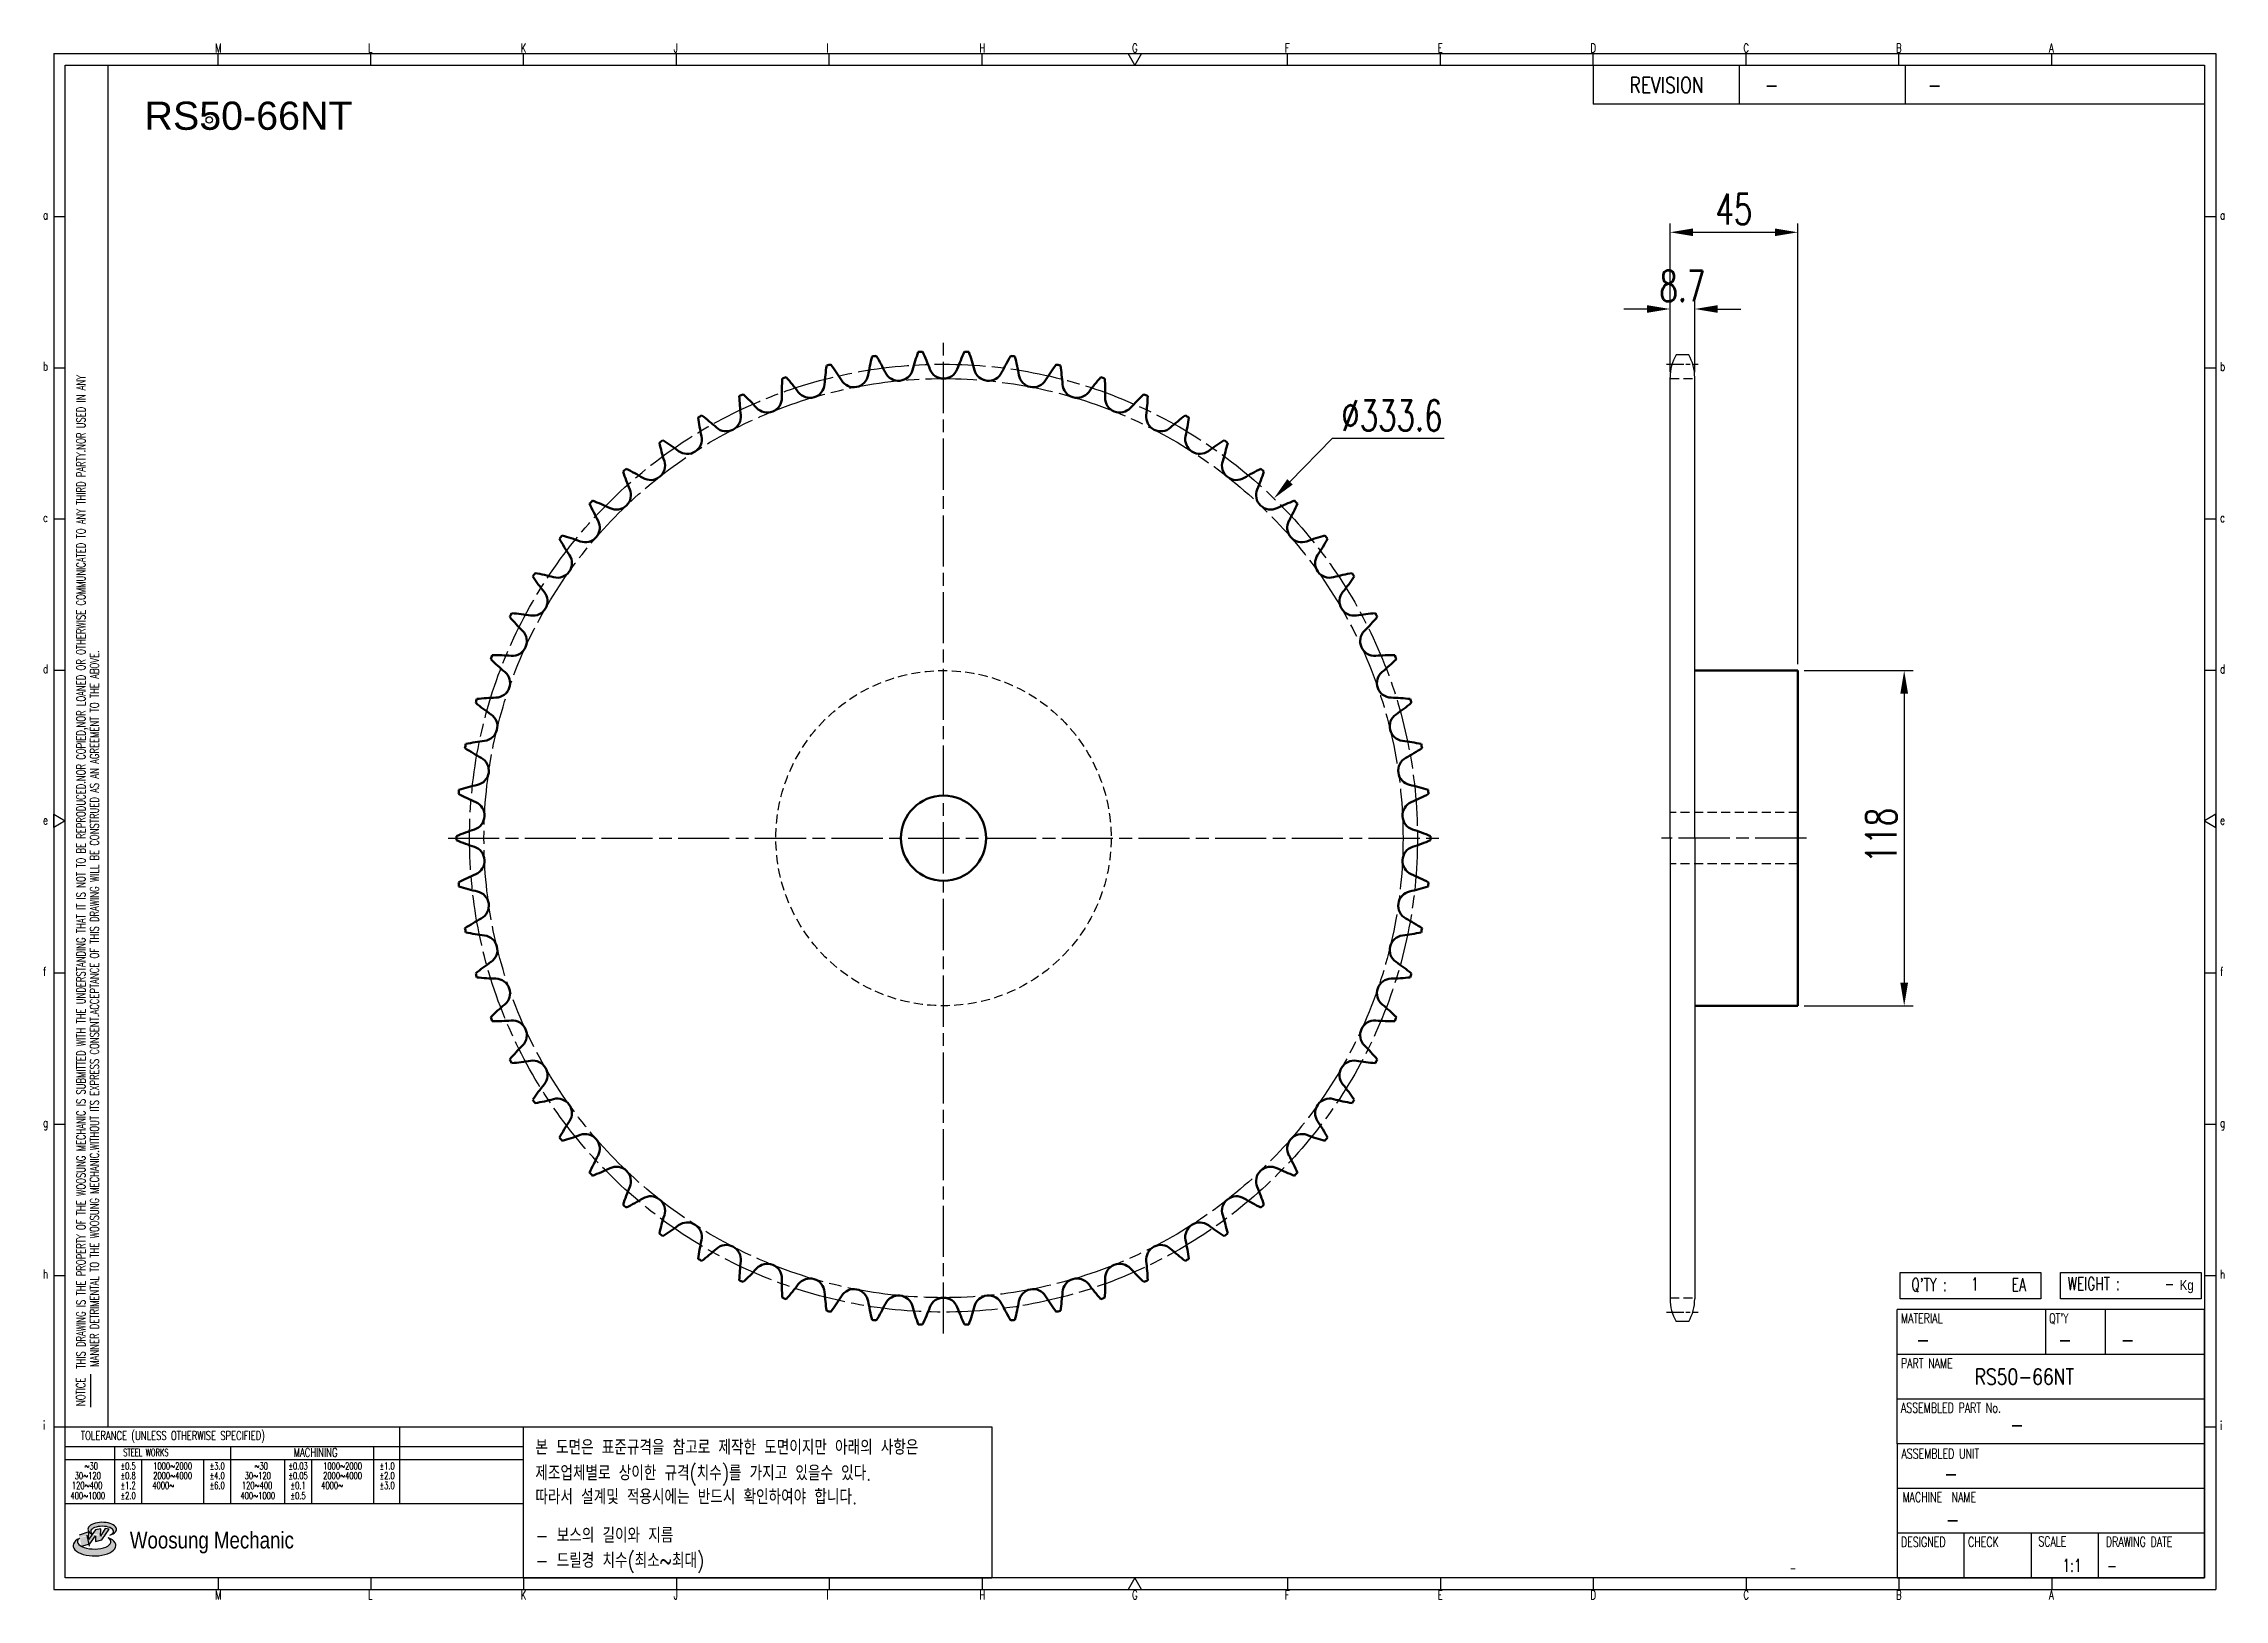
# Model space of a CAD drawing. Header units: millimetres. Extents: x 8306 to 9073, y 4748 to 5296.
import ezdxf
from ezdxf.enums import TextEntityAlignment as Align

# ---------------------------------------------------------------- set-up
doc = ezdxf.new("R2010")
doc.units = ezdxf.units.MM
for name, pattern in [('AM_ISO08W050', [18, 12, -1.5, 3, -1.5]), ('AM_ISO08W050x2', [9, 6, -0.75, 1.5, -0.75]), ('HIDDEN', [9.525, 6.35, -3.175])]:
    doc.linetypes.add(name, pattern=pattern)
for name, color, linetype, lineweight in [('20', 7, 'Continuous', 50), ('22', 30, 'AM_ISO08W050', 25), ('23', 40, 'AM_ISO08W050', 25), ('VIS', 7, 'Continuous', 50)]:
    doc.layers.add(name, color=color, linetype=linetype, lineweight=lineweight)
for name, color, linetype in [('HL', 2, 'HIDDEN'), ('S-DIM', 7, 'Continuous'), ('TITLE', 7, 'Continuous'), ('도면레이아웃', 7, 'Continuous')]:
    doc.layers.add(name, color=color, linetype=linetype)
doc.styles.add('HAN', font='ROMANS.shx', dxfattribs={"width": 0.7, "bigfont": 'whgtxt.shx'})
doc.styles.add('HKD_ST2', font='romans.shx', dxfattribs={"width": 0.7, "height": 4, "bigfont": '@extfont2.shx'})
doc.styles.add('HSG', font='SIMPLEX.shx', dxfattribs={"width": 0.7, "bigfont": 'HSG.shx'})
doc.styles.add('ROMANS', font='romans.shx', dxfattribs={"width": 0.7, "bigfont": 'whgtxt.shx'})
doc.styles.add('SLDTEXTSTYLE4', font='arial.ttf', dxfattribs={"width": 0.8})
doc.styles.get("Standard").update_dxf_attribs({"font": 'arial.ttf'})
doc.dimstyles.new('APP23', dxfattribs={"dimscale": 4.5, "dimtxt": 2.4, "dimasz": 1.8, "dimexe": 0.7, "dimexo": 0.5, "dimgap": 0.6, "dimtad": 1, "dimtoh": 1, "dimdec": 1, "dimrnd": 0.01, "dimzin": 9, "dimdsep": 46, "dimtxsty": 'HSG', "dimcen": 0, "dimclrd": 1, "dimclre": 1, "dimclrt": 256, "dimazin": 2, "dimtp": 1, "dimtm": 1, "dimtfac": 0.5, "dimtdec": 1, "dimtix": 1, "dimtofl": 0, "dimtmove": 0, "dimatfit": 3, "dimfxl": 0, "dimtvp": 1, "dimtolj": 2, "dimlwd": -1, "dimlwe": -1, "dimarcsym": 0})

# ---------------------------------------------------------------- blocks, each defined once
blk = doc.blocks.new('SUYWSHJH')
at = {"layer": '도면레이아웃'}
h = blk.add_hatch(color=10, dxfattribs=at)
h.paths.add_polyline_path([(1.544, 35.177), (1.554, 34.966), (1.779, 35.034), (2.054, 35.422), (1.908, 35.446), (1.728, 35.167), (1.741, 35.439), (1.547, 35.405), (1.292, 35.041), (1.295, 35.33), (0.943, 35.208), (1.03, 34.8), (1.336, 34.885)])
edge = h.paths.add_edge_path()
edge.add_ellipse((1.795, 35.421), major_axis=(-0.53, 0), ratio=0.487785, start_angle=122.36065, end_angle=403.39574)
edge.add_line((1.411, 35.244), (1.419, 35.261))
edge.add_ellipse((1.798, 35.344), major_axis=(-0.423, 0), ratio=0.444396, start_angle=131.58977, end_angle=386.19408, ccw=False)
edge = h.paths.add_edge_path()
edge.add_ellipse((1.512, 34.815), major_axis=(-0.793, 0), ratio=0.480113, start_angle=314.67633, end_angle=590.85213)
edge.add_ellipse((1.501, 34.958), major_axis=(-0.62, 0), ratio=0.43311, start_angle=331.7024, end_angle=574.42495, ccw=False)
for p, q in [((0, 90.118), (80.15, 90.118)), ((0, 90.118), (0, 33.191)), ((6.089, 89.693), (6.089, 90.118)), ((11.753, 89.693), (11.753, 90.118)), ((17.418, 89.693), (17.418, 90.118)), ((23.082, 89.693), (23.082, 90.118)), ((28.746, 89.693), (28.746, 90.118)), ((34.411, 89.693), (34.411, 90.118)), ((45.739, 89.693), (45.739, 90.118)), ((51.404, 89.693), (51.404, 90.118)), ((57.068, 89.693), (57.068, 90.118)), ((62.732, 89.693), (62.732, 90.118)), ((68.397, 89.693), (68.397, 90.118)), ((74.061, 89.693), (74.061, 90.118)), ((80.15, 90.118), (80.15, 33.191)), ((0, 84.085), (0.425, 84.085)), ((79.725, 84.085), (80.15, 84.085)), ((0, 78.478), (0.425, 78.478)), ((79.725, 78.478), (80.15, 78.478)), ((0, 72.87), (0.425, 72.87)), ((79.725, 72.87), (80.15, 72.87)), ((0, 67.262), (0.425, 67.262)), ((79.725, 67.262), (80.15, 67.262)), ((0, 56.047), (0.425, 56.047)), ((79.725, 56.047), (80.15, 56.047)), ((0, 50.439), (0.425, 50.439)), ((79.725, 50.439), (80.15, 50.439)), ((0, 44.832), (0.425, 44.832)), ((79.725, 44.832), (80.15, 44.832)), ((1.377, 39.947), (1.377, 41.174)), ((0, 39.224), (0.425, 39.224)), ((79.725, 39.224), (80.15, 39.224)), ((0, 33.191), (80.15, 33.191)), ((6.089, 33.616), (6.089, 33.191)), ((11.753, 33.616), (11.753, 33.191)), ((17.418, 33.616), (17.418, 33.191)), ((23.082, 33.616), (23.082, 33.191)), ((28.746, 33.616), (28.746, 33.191)), ((34.411, 33.616), (34.411, 33.191)), ((45.739, 33.616), (45.739, 33.191)), ((51.404, 33.616), (51.404, 33.191)), ((57.068, 33.616), (57.068, 33.191)), ((62.732, 33.616), (62.732, 33.191)), ((68.397, 33.616), (68.397, 33.191)), ((74.061, 33.616), (74.061, 33.191))]:
    blk.add_line(p, q)
at = {"color": 2}
for p, q in [((2.017, 39.224), (2.017, 89.693)), ((0.425, 39.224), (17.418, 39.224)), ((12.816, 39.224), (12.816, 36.382)), ((17.418, 33.616), (17.418, 39.224)), ((0.425, 38.487), (17.418, 38.487)), ((0.425, 38.012), (17.418, 38.012)), ((2.257, 38.487), (2.257, 36.382)), ((3.257, 38.012), (3.257, 36.382)), ((5.557, 38.012), (5.557, 36.382)), ((6.557, 38.5), (6.557, 36.382)), ((8.557, 38.012), (8.557, 36.382)), ((9.557, 38.026), (9.557, 36.382)), ((11.857, 38.487), (11.857, 36.382)), ((0.425, 36.382), (17.418, 36.382))]:
    blk.add_line(p, q, dxfattribs=at)
at = {"color": 6, "ltscale": 0.5}
for p, q in [((57.068, 89.693), (57.068, 88.246)), ((62.47, 89.693), (62.47, 88.246)), ((68.635, 89.693), (68.635, 88.246)), ((79.725, 88.246), (57.068, 88.246)), ((68.336, 38.59), (68.336, 43.563)), ((79.725, 43.563), (68.336, 43.563)), ((73.827, 43.563), (73.827, 41.905)), ((76.037, 43.563), (76.037, 41.905)), ((79.725, 38.59), (79.725, 43.563)), ((79.725, 41.905), (68.336, 41.905)), ((79.725, 40.248), (68.336, 40.248)), ((68.336, 38.59), (68.336, 33.616)), ((79.725, 38.59), (68.336, 38.59)), ((79.725, 33.616), (79.725, 38.59)), ((79.725, 36.932), (68.336, 36.932)), ((79.725, 35.274), (68.336, 35.274)), ((70.822, 33.616), (70.822, 35.274)), ((73.309, 33.616), (73.309, 35.274)), ((75.796, 33.616), (75.796, 35.274)), ((68.336, 33.616), (79.725, 33.616))]:
    blk.add_line(p, q, dxfattribs=at)
for points in [[(40.075, 89.693), (39.83, 90.118), (40.32, 90.118)], [(0.425, 89.693), (79.725, 89.693), (79.725, 33.616), (0.425, 33.616)], [(0.425, 61.679), (0, 61.433), (0, 61.924)], [(79.725, 61.679), (80.15, 61.433), (80.15, 61.924)], [(40.075, 33.616), (39.83, 33.191), (40.32, 33.191)]]:
    blk.add_lwpolyline(points, close=True)
at = {"layer": 'TITLE', "color": 20}
for p, q in [((68.449, 43.961), (68.449, 44.936)), ((68.449, 44.936), (73.654, 44.936)), ((73.654, 44.936), (73.654, 43.961)), ((74.39, 43.961), (74.39, 44.936)), ((74.39, 44.936), (79.595, 44.936)), ((79.595, 44.936), (79.595, 43.961)), ((73.654, 43.961), (68.449, 43.961)), ((79.595, 43.961), (74.39, 43.961))]:
    blk.add_line(p, q, dxfattribs=at)
at = {"layer": '도면레이아웃'}
for p, q in [((1.295, 35.33), (0.943, 35.208)), ((1.03, 34.8), (1.336, 34.885)), ((1.224, 35.208), (1.311, 34.8)), ((1.224, 35.208), (1.224, 35.208)), ((1.547, 35.405), (1.292, 35.041)), ((1.292, 35.041), (1.295, 35.33)), ((1.336, 34.885), (1.544, 35.177)), ((1.419, 35.261), (1.411, 35.244)), ((1.544, 35.177), (1.554, 34.966)), ((1.741, 35.439), (1.547, 35.405)), ((1.554, 34.966), (1.779, 35.034)), ((1.908, 35.446), (1.728, 35.167)), ((1.728, 35.167), (1.741, 35.439)), ((1.779, 35.034), (2.054, 35.422)), ((2.054, 35.422), (1.908, 35.446))]:
    blk.add_line(p, q, dxfattribs=at)
for centre, major_axis, ratio, start_param, end_param in [((1.795, 35.421), (-0.53, 0), 0.487785, 2.135596, 7.040584), ((1.512, 34.815), (-0.793, 0), 0.480113, 5.492138, 10.312315), ((1.501, 34.958), (-0.62, 0), 0.43311, 5.789299, 10.025607), ((1.798, 35.344), (-0.423, 0), 0.444396, 2.296675, 6.740358)]:
    blk.add_ellipse(centre, major_axis=major_axis, ratio=ratio, start_param=start_param, end_param=end_param, dxfattribs=at)
at = {"color": 4, "style": 'HKD_ST2', "width": 0.7}
for s, p in [('M', (5.988, 90.164)), ('L', (11.652, 90.164)), ('K', (17.316, 90.164)), ('J', (22.981, 90.164)), ('I', (28.645, 90.164)), ('H', (34.309, 90.164)), ('G', (39.974, 90.164)), ('F', (45.638, 90.164)), ('E', (51.302, 90.164)), ('D', (56.967, 90.164)), ('C', (62.631, 90.164)), ('B', (68.295, 90.164)), ('A', (73.96, 90.164)), ('a', (-0.395, 83.976)), ('a', (80.305, 83.97)), ('b', (-0.395, 78.368)), ('b', (80.305, 78.362)), ('c', (-0.395, 72.76)), ('c', (80.305, 72.754)), ('d', (-0.395, 67.153)), ('d', (80.305, 67.147)), ('e', (-0.395, 61.545)), ('e', (80.305, 61.539)), ('f', (-0.395, 55.937)), ('f', (80.305, 55.931)), ('g', (-0.395, 50.33)), ('g', (80.305, 50.324)), ('h', (-0.395, 44.722)), ('h', (80.305, 44.716)), ('i', (-0.395, 39.114)), ('i', (80.305, 39.108)), ('M', (5.988, 32.824)), ('L', (11.652, 32.824)), ('K', (17.316, 32.824)), ('J', (22.981, 32.824)), ('I', (28.645, 32.824)), ('H', (34.309, 32.824)), ('G', (39.974, 32.824)), ('F', (45.638, 32.824)), ('E', (51.302, 32.824)), ('D', (56.967, 32.824)), ('C', (62.631, 32.824)), ('B', (68.295, 32.824)), ('A', (73.96, 32.824))]:
    blk.add_text(s, height=0.326, dxfattribs=at).set_placement(p)
for s, height, style, width, p in [('REVISION', 0.5806, 'HAN', 0.8, (58.415, 88.664)), ('-', 0.581, 'HAN', 0.8, (63.426, 88.664)), ('-', 0.581, 'HAN', 0.8, (69.468, 88.664)), ("Q'TY : ", 0.4746, 'HKD_ST2', 0.7, (68.857, 44.253)), ('1', 0.475, 'HKD_ST2', 0.7, (71.071, 44.275)), ('EA', 0.4746, 'HKD_ST2', 0.7, (72.578, 44.253)), ('WEIGHT : ', 0.4746, 'HKD_ST2', 0.7, (74.65, 44.286)), ('-', 0.581, 'HAN', 0.8, (69.029, 42.157)), ('-', 0.581, 'HAN', 0.8, (74.289, 42.157)), ('-', 0.581, 'HAN', 0.8, (76.623, 42.157)), ('-', 0.581, 'HAN', 0.8, (72.515, 39.013)), ('-', 0.581, 'HAN', 0.8, (70.067, 37.189)), ('-', 0.581, 'HAN', 0.8, (70.126, 35.48)), ('1:1', 0.4746, 'HKD_ST2', 0.7, (74.458, 33.848)), ('-', 0.475, 'HKD_ST2', 0.7, (76.112, 33.837))]:
    blk.add_text(s, height=height, dxfattribs=dict(style=style, width=width)).set_placement(p)
at = {"color": 6, "style": 'HKD_ST2', "width": 0.7}
for s, p in [(' THIS DRAWING IS THE PROPERTY OF THE WOOSUNG MECHANIC IS SUBMITTED WITH THE UNDERSTANDING THAT IT IS NOT TO BE REPRODUCED.NOR COPIED,NOR LOANED OR OTHERWISE COMMUNICATED TO ANY THIRD PARTY.NOR USED IN ANY', (1.173, 41.217)), ('MANNER DETRIMENTAL TO THE WOOSUNG MECHANIC.WITHOUT ITS EXPRESS CONSENT.ACCEPTANCE OF THIS DRAWING WILL BE CONSTRUED AS AN AGREEMENT TO THE ABOVE.', (1.672, 41.447))]:
    blk.add_text(s, height=0.326266, rotation=90, dxfattribs=at).set_placement(p)
at = {"style": 'HKD_ST2', "width": 0.7}
blk.add_text('-', height=0.475, dxfattribs=at).set_placement((78.613, 44.286), align=Align.RIGHT)
at = {"color": 4, "style": 'HKD_ST2', "width": 0.7}
for s, height, p in [('MATERIAL', 0.3651, (68.474, 43.425)), ("QT'Y", 0.3651, (73.965, 43.425)), ('PART NAME', 0.3651, (68.474, 41.756)), ('ASSEMBLED PART No.', 0.36511, (68.474, 40.109)), ('ASSEMBLED UNIT', 0.36511, (68.49, 38.408)), ('MACHINE  NAME', 0.36511, (68.532, 36.794)), ('DESIGNED', 0.3651, (68.474, 35.136)), ('CHECK', 0.3651, (70.961, 35.136)), ('SCALE', 0.3651, (73.566, 35.153)), ('DRAWING DATE', 0.36511, (76.071, 35.141))]:
    blk.add_text(s, height=height, dxfattribs=at).set_placement(p, align=Align.TOP_LEFT)
at = {"style": 'HKD_ST2', "width": 0.7}
blk.add_text('NOTICE', height=0.3263, rotation=90, dxfattribs=at).set_placement((1.163, 39.988))
for s, height, style, width, p in [('TOLERANCE (UNLESS OTHERWISE SPECIFIED)', 0.32627, 'HKD_ST2', 0.7, (4.417, 38.896)), ('-', 0.326, 'ROMANS', 0.65, (64.469, 33.975))]:
    blk.add_text(s, height=height, dxfattribs=dict(style=style, width=width)).set_placement(p, align=Align.MIDDLE_CENTER)
at = {"color": 4, "style": 'HKD_ST2', "width": 0.7}
for s, height, p in [('STEEL WORKS', 0.26101, (3.416, 38.268)), ('MACHINING', 0.3263, (9.707, 38.27)), ('%%P0.5', 0.261, (2.757, 37.762)), ('%%P0.8', 0.261, (2.757, 37.411)), ('%%P3.0', 0.261, (6.057, 37.762)), ('%%P4.0', 0.261, (6.057, 37.411)), ('%%P0.03', 0.261, (9.057, 37.762)), ('%%P0.05', 0.261, (9.057, 37.411)), ('%%P1.0', 0.261, (12.357, 37.762)), ('%%P2.0', 0.261, (12.357, 37.411)), ('%%P1.2', 0.261, (2.757, 37.045)), ('%%P2.0', 0.261, (2.757, 36.67)), ('%%P6.0', 0.261, (6.057, 37.045)), ('%%P0.1', 0.261, (9.057, 37.045)), ('%%P0.5', 0.261, (9.057, 36.67)), ('%%P3.0', 0.261, (12.357, 37.045))]:
    blk.add_text(s, height=height, dxfattribs=at).set_placement(p, align=Align.MIDDLE)
for s, height, p in [('30%%126120', 0.261, (1.263, 37.411)), ('%%12630', 0.261, (1.389, 37.762)), ('2000%%1264000', 0.26101, (4.407, 37.411)), ('1000%%1262000', 0.26101, (4.407, 37.762)), ('30%%126120', 0.261, (7.563, 37.411)), ('%%12630', 0.261, (7.689, 37.762)), ('2000%%1264000', 0.26101, (10.707, 37.411)), ('1000%%1262000', 0.26101, (10.707, 37.762)), ('400%%1261000', 0.26101, (1.263, 36.67)), ('120%%126400', 0.26101, (1.237, 37.045)), ('4000%%126', 0.261, (4.061, 37.045)), ('400%%1261000', 0.26101, (7.563, 36.67)), ('120%%126400', 0.26101, (7.537, 37.045)), ('4000%%126', 0.261, (10.321, 37.045))]:
    blk.add_text(s, height=height, dxfattribs=at).set_placement(p, align=Align.MIDDLE_CENTER)
at = {"color": 1, "style": 'SLDTEXTSTYLE4', "width": 0.8}
blk.add_text('Woosung Mechanic', height=0.61957, dxfattribs=at).set_placement((2.822, 34.711))
at = {"layer": 'TITLE', "width": 0.8}
blk.add_text('Kg', height=0.3789, dxfattribs=at).set_placement((78.807, 44.286))
blk = doc.blocks.new('*D2')
at = {"layer": 'Defpoints', "color": 0, "transparency": 16777216}
for p in [(8738.92, 5135.78), (8506.32, 4896.6)]:
    blk.add_point(p, dxfattribs=at)
at = {"layer": 'S-DIM', "color": 1, "transparency": 16777216}
for p, q in [((8759.4, 5156.84), (8744.57, 5141.59)), ((8798.82, 5156.84), (8759.4, 5156.84))]:
    blk.add_line(p, q, dxfattribs=at)
blk.add_solid([(8743.6, 5142.53), (8745.54, 5140.65), (8738.92, 5135.78)], dxfattribs=at)
at = {"layer": 'S-DIM', "transparency": 16777216, "insert": (8780.46, 5164.94), "char_height": 10.8, "attachment_point": 5, "style": 'HSG'}
blk.add_mtext('\\A2;∅333.6', dxfattribs=at)
blk = doc.blocks.new('*D3')
at = {"layer": 'Defpoints', "color": 0, "transparency": 16777216}
for p in [(8887.03, 5202.43), (8878.33, 5177.92), (8887.03, 5177.92)]:
    blk.add_point(p, dxfattribs=at)
at = {"layer": 'S-DIM', "color": 1, "transparency": 16777216}
for p, q in [((8878.33, 5180.17), (8878.33, 5205.58)), ((8887.03, 5180.17), (8887.03, 5205.58)), ((8870.23, 5202.43), (8862.13, 5202.43)), ((8895.13, 5202.43), (8903.23, 5202.43))]:
    blk.add_line(p, q, dxfattribs=at)
for points in [[(8870.23, 5203.78), (8870.23, 5201.08), (8878.33, 5202.43)], [(8895.13, 5203.78), (8895.13, 5201.08), (8887.03, 5202.43)]]:
    blk.add_solid(points, dxfattribs=at)
at = {"layer": 'S-DIM', "transparency": 16777216, "insert": (8882.68, 5210.53), "char_height": 10.8, "attachment_point": 5, "style": 'HSG'}
blk.add_mtext('\\A2;8.7', dxfattribs=at)
blk = doc.blocks.new('*D4')
at = {"layer": 'Defpoints', "color": 0, "transparency": 16777216}
for p in [(8923.33, 5229.43), (8878.33, 5177.92), (8923.33, 5075.19)]:
    blk.add_point(p, dxfattribs=at)
at = {"layer": 'S-DIM', "color": 1, "transparency": 16777216}
for p, q in [((8878.33, 5180.17), (8878.33, 5232.58)), ((8886.43, 5229.43), (8915.23, 5229.43)), ((8923.33, 5077.44), (8923.33, 5232.58))]:
    blk.add_line(p, q, dxfattribs=at)
for points in [[(8886.43, 5230.78), (8886.43, 5228.08), (8878.33, 5229.43)], [(8915.23, 5230.78), (8915.23, 5228.08), (8923.33, 5229.43)]]:
    blk.add_solid(points, dxfattribs=at)
at = {"layer": 'S-DIM', "transparency": 16777216, "insert": (8900.83, 5237.53), "char_height": 10.8, "attachment_point": 5, "style": 'HSG'}
blk.add_mtext('\\A2;45', dxfattribs=at)
blk = doc.blocks.new('*D5')
at = {"layer": 'Defpoints', "color": 0, "transparency": 16777216}
for p in [(8923.33, 5075.19), (8923.33, 4957.19), (8960.76, 4957.19)]:
    blk.add_point(p, dxfattribs=at)
at = {"layer": 'S-DIM', "color": 1, "transparency": 16777216}
for p, q in [((8925.58, 5075.19), (8963.91, 5075.19)), ((8960.76, 5067.09), (8960.76, 4965.29)), ((8925.58, 4957.19), (8963.91, 4957.19))]:
    blk.add_line(p, q, dxfattribs=at)
for points in [[(8959.41, 5067.09), (8962.11, 5067.09), (8960.76, 5075.19)], [(8959.41, 4965.29), (8962.11, 4965.29), (8960.76, 4957.19)]]:
    blk.add_solid(points, dxfattribs=at)
at = {"layer": 'S-DIM', "transparency": 16777216, "insert": (8952.66, 5017.13), "char_height": 10.8, "attachment_point": 5, "rotation": 90, "style": 'HSG'}
blk.add_mtext('\\A2;118', dxfattribs=at)

msp = doc.modelspace()

# ---------------------------------------------------------------- linework, layer by layer
for p, q in [((8884.91, 5186.32), (8880.46, 5186.32)), ((8878.33, 5016.19), (8878.33, 5178.38)), ((8887.03, 5016.19), (8887.03, 5178.38)), ((8878.33, 5016.19), (8878.33, 4854)), ((8887.03, 5016.19), (8887.03, 4854)), ((8884.91, 4846.06), (8880.46, 4846.06))]:
    msp.add_line(p, q)
at = {"color": 4}
msp.add_lwpolyline([(8474.83, 4809.04), (8639.67, 4809.04), (8639.67, 4755.79), (8474.83, 4755.79)], close=True, dxfattribs=at)
msp.add_circle((8364.19, 5268.96), 1.15)
for centre, start, end in [((8894.21, 5178.38), 150, 180), ((8871.16, 5178.38), 0, 30), ((8894.21, 4854), 180, 210), ((8871.16, 4854), 330, 0)]:
    msp.add_arc(centre, 15.87, start, end)
at = {"layer": '20'}
msp.add_circle((8622.62, 5016.19), 15, dxfattribs=at)
for centre, radius, start, end in [((8663.4, 5169.67), 82.91, 171.04515, 175.68182), ((8622.62, 5016.19), 171.39, 103.39067, 103.88206), ((8516.05, 5133.93), 82.91, 31.59091, 36.22757), ((8677.8, 5165.1), 82.91, 165.59061, 170.22727), ((8622.62, 5016.19), 171.39, 97.93612, 98.42751), ((8527.73, 5143.52), 82.91, 26.13636, 30.77303), ((8691.71, 5159.18), 82.91, 160.13606, 164.77273), ((8622.62, 5016.19), 171.39, 92.48158, 92.97297), ((8540.26, 5151.97), 82.91, 20.68182, 25.31848), ((8622.62, 5183.06), 5.13, 200.68182, 339.31818), ((8704.99, 5151.97), 82.91, 154.68152, 159.31818), ((8622.62, 5016.19), 171.39, 87.02703, 87.51842), ((8553.54, 5159.18), 82.91, 15.22727, 19.86394), ((8717.52, 5143.52), 82.91, 149.22697, 153.86364), ((8622.62, 5016.19), 171.39, 81.57249, 82.06388), ((8567.44, 5165.1), 82.91, 9.77273, 14.40939), ((8729.19, 5133.93), 82.91, 143.77243, 148.40909), ((8622.62, 5016.19), 171.39, 76.11794, 76.60933), ((8581.85, 5169.67), 82.91, 4.31818, 8.95485), ((8648.62, 5172.85), 82.91, 176.4997, 181.13636), ((8622.62, 5016.19), 171.39, 108.84521, 109.3366), ((8505.34, 5123.26), 82.91, 37.04545, 41.68212), ((8575.61, 5176.3), 5.13, 217.04545, 355.68182), ((8591.04, 5180.04), 5.13, 211.59091, 350.22727), ((8606.76, 5182.3), 5.13, 206.13636, 344.77273), ((8638.48, 5182.3), 5.13, 195.22727, 333.86364), ((8654.2, 5180.04), 5.13, 189.77273, 328.40909), ((8669.63, 5176.3), 5.13, 184.31818, 322.95455), ((8739.9, 5123.26), 82.91, 138.31788, 142.95455), ((8622.62, 5016.19), 171.39, 70.6634, 71.15479), ((8596.62, 5172.85), 82.91, 358.86364, 3.5003), ((8622.62, 5016.19), 171.39, 114.29976, 114.79115), ((8633.61, 5174.62), 82.91, 181.95424, 186.59091), ((8495.7, 5111.63), 82.91, 42.5, 47.13667), ((8560.6, 5171.11), 5.13, 222.5, 1.13636), ((8684.64, 5171.11), 5.13, 178.86364, 317.5), ((8749.55, 5111.63), 82.91, 132.86333, 137.5), ((8622.62, 5016.19), 171.39, 65.20885, 65.70024), ((8611.63, 5174.62), 82.91, 353.40909, 358.04576), ((8622.62, 5016.19), 171.39, 119.75431, 120.24569), ((8618.5, 5174.94), 82.91, 187.40879, 192.04545), ((8487.2, 5099.13), 82.91, 47.95455, 52.59121), ((8546.16, 5164.51), 5.13, 227.95455, 6.59091), ((8699.09, 5164.51), 5.13, 173.40909, 312.04545), ((8758.05, 5099.13), 82.91, 127.40879, 132.04545), ((8622.62, 5016.19), 171.39, 59.75431, 60.24569), ((8626.74, 5174.94), 82.91, 347.95455, 352.59121), ((8622.62, 5016.19), 171.39, 125.20885, 125.70024), ((8603.43, 5173.83), 82.91, 192.86333, 197.5), ((8479.93, 5085.88), 82.91, 53.40909, 58.04576), ((8532.41, 5156.57), 5.13, 233.40909, 12.04545), ((8712.84, 5156.57), 5.13, 167.95455, 306.59091), ((8765.32, 5085.88), 82.91, 121.95424, 126.59091), ((8641.81, 5173.83), 82.91, 342.5, 347.13667), ((8622.62, 5016.19), 171.39, 54.29976, 54.79115), ((8622.62, 5016.19), 171.39, 130.6634, 131.15479), ((8588.54, 5171.29), 82.91, 198.31788, 202.95455), ((8473.95, 5072.01), 82.91, 58.86364, 63.5003), ((8519.47, 5147.36), 5.13, 238.86364, 17.5), ((8725.77, 5147.36), 5.13, 162.5, 301.13636), ((8771.3, 5072.01), 82.91, 116.4997, 121.13636), ((8656.71, 5171.29), 82.91, 337.04545, 341.68212), ((8622.62, 5016.19), 171.39, 48.84521, 49.3366), ((8507.47, 5136.96), 5.13, 244.31818, 22.95455), ((8737.77, 5136.96), 5.13, 157.04545, 295.68182), ((8496.51, 5125.47), 5.13, 249.77273, 28.40909), ((8622.62, 5016.19), 171.39, 136.11794, 136.60933), ((8573.95, 5167.35), 82.91, 203.77243, 208.40909), ((8469.32, 5057.62), 82.91, 64.31818, 68.95485), ((8775.93, 5057.62), 82.91, 111.04515, 115.68182), ((8748.73, 5125.47), 5.13, 151.59091, 290.22727), ((8671.3, 5167.35), 82.91, 331.59091, 336.22757), ((8622.62, 5016.19), 171.39, 43.39067, 43.88206), ((8622.62, 5016.19), 171.39, 141.57249, 142.06388), ((8559.8, 5162.04), 82.91, 209.22697, 213.86364), ((8466.07, 5042.86), 82.91, 69.77273, 74.40939), ((8779.17, 5042.86), 82.91, 105.59061, 110.22727), ((8685.45, 5162.04), 82.91, 326.13636, 330.77303), ((8622.62, 5016.19), 171.39, 37.93612, 38.42751), ((8486.7, 5112.98), 5.13, 255.22727, 33.86364), ((8758.55, 5112.98), 5.13, 146.13636, 284.77273), ((8622.62, 5016.19), 171.39, 147.02703, 147.51842), ((8546.22, 5155.41), 82.91, 214.68152, 219.31818), ((8464.25, 5027.86), 82.91, 75.22727, 79.86394), ((8781, 5027.86), 82.91, 100.13606, 104.77273), ((8699.03, 5155.41), 82.91, 320.68182, 325.31848), ((8622.62, 5016.19), 171.39, 32.48158, 32.97297), ((8478.11, 5099.63), 5.13, 260.68182, 39.31818), ((8767.13, 5099.63), 5.13, 140.68182, 279.31818), ((8622.62, 5016.19), 171.39, 152.48158, 152.97297), ((8533.33, 5147.52), 82.91, 220.13606, 224.77273), ((8470.83, 5085.51), 5.13, 266.13636, 44.77273), ((8463.86, 5012.75), 82.91, 80.68182, 85.31848), ((8781.39, 5012.75), 82.91, 94.68152, 99.31818), ((8774.41, 5085.51), 5.13, 135.22727, 273.86364), ((8711.91, 5147.52), 82.91, 315.22727, 319.86394), ((8622.62, 5016.19), 171.39, 27.02703, 27.51842), ((8622.62, 5016.19), 171.39, 157.93612, 158.42751), ((8521.25, 5138.43), 82.91, 225.59061, 230.22727), ((8464.9, 4997.68), 82.91, 86.13636, 90.77303), ((8464.93, 5070.77), 5.13, 271.59091, 50.22727), ((8780.34, 4997.68), 82.91, 89.22697, 93.86364), ((8780.31, 5070.77), 5.13, 129.77273, 268.40909), ((8723.99, 5138.43), 82.91, 309.77273, 314.40939), ((8622.62, 5016.19), 171.39, 21.57249, 22.06388), ((8622.62, 5016.19), 171.39, 163.39067, 163.88206), ((8510.09, 5128.24), 82.91, 231.04515, 235.68182), ((8467.38, 4982.77), 82.91, 91.59091, 96.22757), ((8460.46, 5055.53), 5.13, 277.04545, 55.68182), ((8784.79, 5055.53), 5.13, 124.31818, 262.95455), ((8777.87, 4982.77), 82.91, 83.77243, 88.40909), ((8735.15, 5128.24), 82.91, 304.31818, 308.95485), ((8622.62, 5016.19), 171.39, 16.11794, 16.60933), ((8622.62, 5016.19), 171.39, 168.84521, 169.3366), ((8499.95, 5117.04), 82.91, 236.4997, 241.13636), ((8471.26, 4968.16), 82.91, 97.04545, 101.68212), ((8457.45, 5039.94), 5.13, 282.5, 61.13636), ((8787.79, 5039.94), 5.13, 118.86364, 257.5), ((8773.99, 4968.16), 82.91, 78.31788, 82.95455), ((8745.29, 5117.04), 82.91, 298.86364, 303.5003), ((8622.62, 5016.19), 171.39, 10.6634, 11.15479), ((8622.62, 5016.19), 171.39, 174.29976, 174.79115), ((8490.92, 5104.92), 82.91, 241.95424, 246.59091), ((8476.51, 4953.99), 82.91, 102.5, 107.13667), ((8455.94, 5024.13), 5.13, 287.95455, 66.59091), ((8789.3, 5024.13), 5.13, 113.40909, 252.04545), ((8768.74, 4953.99), 82.91, 72.86333, 77.5), ((8754.33, 5104.92), 82.91, 293.40909, 298.04576), ((8622.62, 5016.19), 171.39, 5.20885, 5.70024), ((8483.08, 4940.38), 82.91, 107.95455, 112.59121), ((8622.62, 5016.19), 171.39, 179.75431, 180.24569), ((8483.08, 5092), 82.91, 247.40879, 252.04545), ((8455.94, 5008.25), 5.13, 293.40909, 72.04545), ((8789.3, 5008.25), 5.13, 107.95455, 246.59091), ((8762.16, 4940.38), 82.91, 67.40879, 72.04545), ((8762.16, 5092), 82.91, 287.95455, 292.59121), ((8622.62, 5016.19), 171.39, 359.75431, 0.24569), ((8490.92, 4927.46), 82.91, 113.40909, 118.04576), ((8622.62, 5016.19), 171.39, 185.20885, 185.70024), ((8476.51, 5078.39), 82.91, 252.86333, 257.5), ((8457.45, 4992.44), 5.13, 298.86364, 77.5), ((8787.79, 4992.44), 5.13, 102.5, 241.13636), ((8768.74, 5078.39), 82.91, 282.5, 287.13667), ((8754.33, 4927.46), 82.91, 61.95424, 66.59091), ((8622.62, 5016.19), 171.39, 354.29976, 354.79115), ((8499.95, 4915.34), 82.91, 118.86364, 123.5003), ((8622.62, 5016.19), 171.39, 190.6634, 191.15479), ((8471.26, 5064.22), 82.91, 258.31788, 262.95455), ((8460.46, 4976.85), 5.13, 304.31818, 82.95455), ((8784.79, 4976.85), 5.13, 97.04545, 235.68182), ((8773.99, 5064.22), 82.91, 277.04545, 281.68212), ((8745.29, 4915.34), 82.91, 56.4997, 61.13636), ((8622.62, 5016.19), 171.39, 348.84521, 349.3366), ((8510.09, 4904.14), 82.91, 124.31818, 128.95485), ((8622.62, 5016.19), 171.39, 196.11794, 196.60933), ((8467.38, 5049.62), 82.91, 263.77243, 268.40909), ((8464.93, 4961.61), 5.13, 309.77273, 88.40909), ((8780.31, 4961.61), 5.13, 91.59091, 230.22727), ((8777.87, 5049.62), 82.91, 271.59091, 276.22757), ((8735.15, 4904.14), 82.91, 51.04515, 55.68182), ((8622.62, 5016.19), 171.39, 343.39067, 343.88206), ((8521.25, 4893.95), 82.91, 129.77273, 134.40939), ((8622.62, 5016.19), 171.39, 201.57249, 202.06388), ((8464.9, 5034.71), 82.91, 269.22697, 273.86364), ((8470.83, 4946.87), 5.13, 315.22727, 93.86364), ((8774.41, 4946.87), 5.13, 86.13636, 224.77273), ((8780.34, 5034.71), 82.91, 266.13636, 270.77303), ((8723.99, 4893.95), 82.91, 45.59061, 50.22727), ((8622.62, 5016.19), 171.39, 337.93612, 338.42751), ((8533.33, 4884.87), 82.91, 135.22727, 139.86394), ((8711.91, 4884.87), 82.91, 40.13606, 44.77273), ((8622.62, 5016.19), 171.39, 207.02703, 207.51842), ((8463.86, 5019.63), 82.91, 274.68152, 279.31818), ((8478.11, 4932.76), 5.13, 320.68182, 99.31818), ((8767.13, 4932.76), 5.13, 80.68182, 219.31818), ((8781.39, 5019.63), 82.91, 260.68182, 265.31848), ((8622.62, 5016.19), 171.39, 332.48158, 332.97297), ((8546.22, 4876.98), 82.91, 140.68182, 145.31848), ((8699.03, 4876.98), 82.91, 34.68152, 39.31818), ((8622.62, 5016.19), 171.39, 212.48158, 212.97297), ((8464.25, 5004.52), 82.91, 280.13606, 284.77273), ((8486.7, 4919.4), 5.13, 326.13636, 104.77273), ((8758.55, 4919.4), 5.13, 75.22727, 213.86364), ((8781, 5004.52), 82.91, 255.22727, 259.86394), ((8622.62, 5016.19), 171.39, 327.02703, 327.51842), ((8559.8, 4870.34), 82.91, 146.13636, 150.77303), ((8685.45, 4870.34), 82.91, 29.22697, 33.86364), ((8622.62, 5016.19), 171.39, 217.93612, 218.42751), ((8466.07, 4989.52), 82.91, 285.59061, 290.22727), ((8496.51, 4906.92), 5.13, 331.59091, 110.22727), ((8748.73, 4906.92), 5.13, 69.77273, 208.40909), ((8779.17, 4989.52), 82.91, 249.77273, 254.40939), ((8622.62, 5016.19), 171.39, 321.57249, 322.06388), ((8573.95, 4865.03), 82.91, 151.59091, 156.22757), ((8622.62, 5016.19), 171.39, 223.39067, 223.88206), ((8469.32, 4974.76), 82.91, 291.04515, 295.68182), ((8507.47, 4895.42), 5.13, 337.04545, 115.68182), ((8737.77, 4895.42), 5.13, 64.31818, 202.95455), ((8775.93, 4974.76), 82.91, 244.31818, 248.95485), ((8671.3, 4865.03), 82.91, 23.77243, 28.40909), ((8622.62, 5016.19), 171.39, 316.11794, 316.60933), ((8588.54, 4861.09), 82.91, 157.04545, 161.68212), ((8519.47, 4885.02), 5.13, 342.5, 121.13636), ((8725.77, 4885.02), 5.13, 58.86364, 197.5), ((8656.71, 4861.09), 82.91, 18.31788, 22.95455), ((8622.62, 5016.19), 171.39, 228.84521, 229.3366), ((8473.95, 4960.38), 82.91, 296.4997, 301.13636), ((8603.43, 4858.55), 82.91, 162.5, 167.13667), ((8641.81, 4858.55), 82.91, 12.86333, 17.5), ((8771.3, 4960.38), 82.91, 238.86364, 243.5003), ((8622.62, 5016.19), 171.39, 310.6634, 311.15479), ((8622.62, 5016.19), 171.39, 234.29976, 234.79115), ((8479.93, 4946.5), 82.91, 301.95424, 306.59091), ((8532.41, 4875.81), 5.13, 347.95455, 126.59091), ((8618.5, 4857.44), 82.91, 167.95455, 172.59121), ((8712.84, 4875.81), 5.13, 53.40909, 192.04545), ((8626.74, 4857.44), 82.91, 7.40879, 12.04545), ((8765.32, 4946.5), 82.91, 233.40909, 238.04576), ((8622.62, 5016.19), 171.39, 305.20885, 305.70024), ((8622.62, 5016.19), 171.39, 239.75431, 240.24569), ((8487.2, 4933.25), 82.91, 307.40879, 312.04545), ((8546.16, 4867.87), 5.13, 353.40909, 132.04545), ((8633.61, 4857.77), 82.91, 173.40909, 178.04576), ((8699.09, 4867.87), 5.13, 47.95455, 186.59091), ((8611.63, 4857.77), 82.91, 1.95424, 6.59091), ((8758.05, 4933.25), 82.91, 227.95455, 232.59121), ((8622.62, 5016.19), 171.39, 299.75431, 300.24569), ((8622.62, 5016.19), 171.39, 245.20885, 245.70024), ((8495.7, 4920.75), 82.91, 312.86333, 317.5), ((8560.6, 4861.28), 5.13, 358.86364, 137.5), ((8648.62, 4859.53), 82.91, 178.86364, 183.5003), ((8505.34, 4909.12), 82.91, 318.31788, 322.95455), ((8575.61, 4856.08), 5.13, 4.31818, 142.95455), ((8669.63, 4856.08), 5.13, 37.04545, 175.68182), ((8739.9, 4909.12), 82.91, 217.04545, 221.68212), ((8596.62, 4859.53), 82.91, 356.4997, 1.13636), ((8684.64, 4861.28), 5.13, 42.5, 181.13636), ((8749.55, 4920.75), 82.91, 222.5, 227.13667), ((8622.62, 5016.19), 171.39, 294.29976, 294.79115), ((8622.62, 5016.19), 171.39, 250.6634, 251.15479), ((8663.4, 4862.71), 82.91, 184.31818, 188.95485), ((8516.05, 4898.46), 82.91, 323.77243, 328.40909), ((8591.04, 4852.34), 5.13, 9.77273, 148.40909), ((8677.8, 4867.28), 82.91, 189.77273, 194.40939), ((8527.73, 4888.86), 82.91, 329.22697, 333.86364), ((8606.76, 4850.08), 5.13, 15.22727, 153.86364), ((8691.71, 4873.2), 82.91, 195.22727, 199.86394), ((8540.26, 4880.42), 82.91, 334.68152, 339.31818), ((8622.62, 4849.32), 5.13, 20.68182, 159.31818), ((8704.99, 4880.42), 82.91, 200.68182, 205.31848), ((8553.54, 4873.2), 82.91, 340.13606, 344.77273), ((8638.48, 4850.08), 5.13, 26.13636, 164.77273), ((8717.52, 4888.86), 82.91, 206.13636, 210.77303), ((8567.44, 4867.28), 82.91, 345.59061, 350.22727), ((8654.2, 4852.34), 5.13, 31.59091, 170.22727), ((8729.19, 4898.46), 82.91, 211.59091, 216.22757), ((8581.85, 4862.71), 82.91, 351.04515, 355.68182), ((8622.62, 5016.19), 171.39, 288.84521, 289.3366), ((8622.62, 5016.19), 171.39, 256.11794, 256.60933), ((8622.62, 5016.19), 171.39, 261.57249, 262.06388), ((8622.62, 5016.19), 171.39, 267.02703, 267.51842), ((8622.62, 5016.19), 171.39, 272.48158, 272.97297), ((8622.62, 5016.19), 171.39, 277.93612, 278.42751), ((8622.62, 5016.19), 171.39, 283.39067, 283.88206)]:
    msp.add_arc(centre, radius, start, end, dxfattribs=at)
at = {"layer": '22', "linetype": 'AM_ISO08W050x2'}
for p, q in [((8877.15, 5183.01), (8888.21, 5183.01)), ((8877.15, 4849.37), (8888.21, 4849.37))]:
    msp.add_line(p, q, dxfattribs=at)
at = {"layer": '23', "color": 4, "linetype": 'AM_ISO08W050x2', "ltscale": 3}
for p, q in [((8622.62, 4841.8), (8622.62, 5190.58)), ((8448.23, 5016.19), (8797.01, 5016.19)), ((8926.36, 5016.19), (8875.31, 5016.19))]:
    msp.add_line(p, q, dxfattribs=at)
for radius in [166.82, 161.74]:
    msp.add_circle((8622.62, 5016.19), radius, dxfattribs=at)
at = {"layer": 'HL', "ltscale": 0.5}
for p, q in [((8878.33, 5177.92), (8887.03, 5177.92)), ((8923.33, 5025.19), (8878.33, 5025.19)), ((8923.33, 5007.19), (8878.33, 5007.19)), ((8878.33, 4854.46), (8887.03, 4854.46))]:
    msp.add_line(p, q, dxfattribs=at)
msp.add_circle((8622.62, 5016.19), 59, dxfattribs=at)
at = {"layer": 'VIS'}
for p, q in [((8923.33, 5075.19), (8887.03, 5075.19)), ((8923.33, 5075.19), (8923.33, 4957.19)), ((8923.33, 4957.19), (8887.03, 4957.19))]:
    msp.add_line(p, q, dxfattribs=at)

# ---------------------------------------------------------------- block references
at = {"xscale": 9.49539871366783, "yscale": 9.49539871366783, "zscale": 9.49539871366783}
msp.add_blockref('SUYWSHJH', (8309.44, 4436.6), dxfattribs=at)

# ---------------------------------------------------------------- texts
at = {"color": 2}
msp.add_text('RS50-66NT', height=9.921, dxfattribs=at).set_placement((8341.41, 5265.5))
at = {"style": 'HAN', "width": 0.8}
msp.add_text('RS50-66NT', height=5.513, dxfattribs=at).set_placement((8985.58, 4823.87))
at = {"color": 4, "style": 'HAN', "width": 0.8}
for s, p in [('본 도면은 표준규격을 참고로 제작한 도면이지만 아래의 사항은', (8478.96, 4799.19)), ('제조업체별로 상이한 규격(치수)를 가지고 있을수 있다.', (8478.96, 4790.14)), ('따라서 설계및 적용시에는 반드시 확인하여야 합니다.', (8478.96, 4781.75)), ('- 보스의 길이와 지름', (8478.96, 4768.22)), ('- 드릴경 치수(최소~최대)', (8478.96, 4759.34))]:
    msp.add_text(s, height=5.2164, dxfattribs=at).set_placement(p)

# ---------------------------------------------------------------- dimensions: what is measured, and where the dimension line sits
at = {"layer": 'S-DIM'}
dim = msp.add_linear_dim(base=(8923.33, 5229.43), p1=(8878.33, 5177.92), p2=(8923.33, 5075.19), dimstyle='APP23', dxfattribs=at)
dim.commit()
dim.dimension.update_dxf_attribs({"geometry": '*D4', "text_midpoint": (8900.83, 5237.53)})
dim = msp.add_linear_dim(base=(8887.03, 5202.43), p1=(8878.33, 5177.92), p2=(8887.03, 5177.92), dimstyle='APP23', dxfattribs=at)
dim.commit()
dim.dimension.update_dxf_attribs({"geometry": '*D3', "text_midpoint": (8882.68, 5202.43), "dimtype": 128})
at = {"layer": 'S-DIM', "color": 3}
dim = msp.add_diameter_dim_2p(p1=(8506.32, 4896.6), p2=(8738.92, 5135.78), dimstyle='APP23', dxfattribs=at)
dim.commit()
dim.dimension.update_dxf_attribs({"geometry": '*D2', "text_midpoint": (8780.46, 5156.84), "dimtype": 131})
at = {"layer": 'S-DIM'}
dim = msp.add_linear_dim(base=(8960.76, 4957.19), p1=(8923.33, 5075.19), p2=(8923.33, 4957.19), angle=90, dimstyle='APP23', dxfattribs=at)
dim.commit()
dim.dimension.update_dxf_attribs({"geometry": '*D5', "text_midpoint": (8960.76, 5017.13), "dimtype": 128})

doc.saveas('drawing.dxf')
